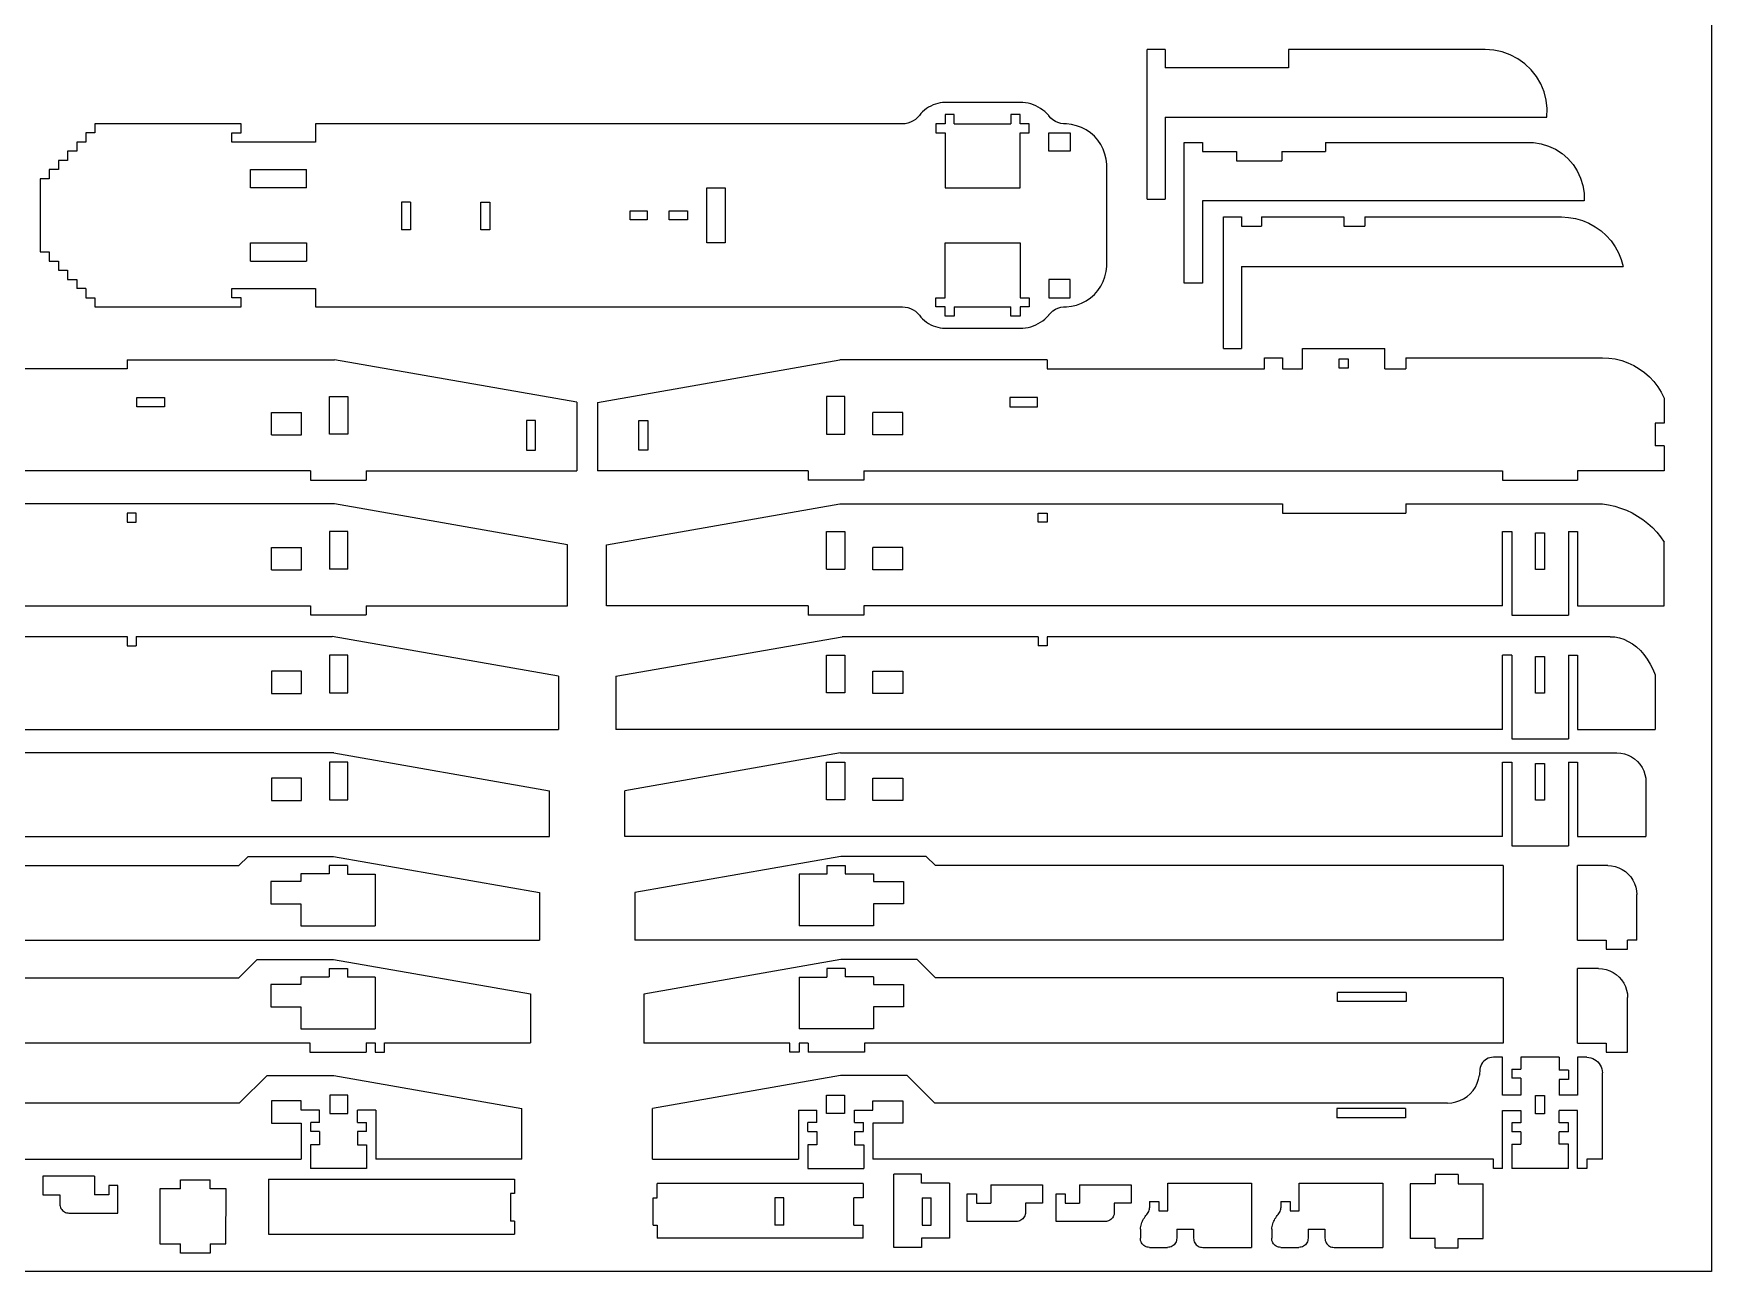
# Model space of a CAD drawing. Extents: x -2494 to 2494, y -1959 to 1959.
# Drawn here: x -438 to 2494, y -1959 to 206 of the extents above; entities that cross this region are included whole.
import ezdxf

# ---------------------------------------------------------------- set-up
doc = ezdxf.new("R2010")
doc.units = 0
doc.header["$MEASUREMENT"] = 0
doc.layers.get('0').update_dxf_attribs({"linetype": 'CONTINUOUS'})

msp = doc.modelspace()

# ---------------------------------------------------------------- linework, layer by layer
for p, q in [((2494.3, 1958.6), (2494.3, -1958.6)), ((1540, 177.7), (1508.2, 177.7)), ((1508.2, -84.2), (1508.2, 177.7)), ((1540, 177.7), (1540, 145.6)), ((2098.9, 177.7), (1755.1, 177.7)), ((1755.1, 177.7), (1755.1, 145.6)), ((2113.9, 176.6), (2098.9, 177.7)), ((2128.5, 173.5), (2113.9, 176.6)), ((2142.7, 168.4), (2128.5, 173.5)), ((2156, 161.4), (2142.7, 168.4)), ((2168.2, 152.7), (2156, 161.4)), ((2179, 142.3), (2168.2, 152.7)), ((1755.1, 145.6), (1540, 145.6)), ((2188.4, 130.5), (2179, 142.3)), ((2196, 117.6), (2188.4, 130.5)), ((2201.7, 103.7), (2196, 117.6)), ((2205.5, 89.2), (2201.7, 103.7)), ((2207.3, 74.3), (2205.5, 89.2)), ((1110.2, 62.3), (1106.9, 58.6)), ((1112.9, 65.7), (1110.2, 62.3)), ((1116, 68.8), (1112.9, 65.7)), ((1119.2, 71.7), (1116, 68.8)), ((1122.7, 74.3), (1119.2, 71.7)), ((1126.3, 76.7), (1122.7, 74.3)), ((1130.1, 78.8), (1126.3, 76.7)), ((1134.1, 80.7), (1130.1, 78.8)), ((1138.2, 82.2), (1134.1, 80.7)), ((1142.3, 83.4), (1138.2, 82.2)), ((1146.6, 84.3), (1142.3, 83.4)), ((1150.9, 84.8), (1146.6, 84.3)), ((1155.3, 85.1), (1150.9, 84.8)), ((1286.3, 85.1), (1155.3, 85.1)), ((1171.3, 63.9), (1155.3, 63.9)), ((1155.3, 63.9), (1155.3, 47.7)), ((1171.3, 47.7), (1171.3, 63.9)), ((1270.3, 63.9), (1270.3, 47.7)), ((1286.3, 63.9), (1270.3, 63.9)), ((1291, 84.9), (1286.3, 85.1)), ((1286.3, 47.7), (1286.3, 63.9)), ((1295.7, 84.4), (1291, 84.9)), ((1300.3, 83.6), (1295.7, 84.4)), ((1304.9, 82.4), (1300.3, 83.6)), ((1309.4, 80.9), (1304.9, 82.4)), ((1313.7, 79.1), (1309.4, 80.9)), ((1318, 77), (1313.7, 79.1)), ((1322, 74.6), (1318, 77)), ((1325.9, 71.9), (1322, 74.6)), ((1329.6, 69), (1325.9, 71.9)), ((1333, 65.8), (1329.6, 69)), ((1336.2, 62.3), (1333, 65.8)), ((1336.7, 61.6), (1336.2, 62.3)), ((1339.9, 57.9), (1336.7, 61.6)), ((1540, 59.3), (2206.9, 59.3)), ((1540, 59.3), (1540, -84.2)), ((2206.9, 59.3), (2207.3, 74.3)), ((-346.2, 31.7), (-346.2, 15.7)), ((-330.2, 31.7), (-346.2, 31.7)), ((-330.2, 47.7), (-330.2, 31.7)), ((-74.8, 47.7), (-330.2, 47.7)), ((-90.8, 15.7), (-90.8, 31.7)), ((-90.8, 31.7), (-74.8, 31.7)), ((-74.8, 31.7), (-74.8, 47.7)), ((1080.5, 47.7), (55.2, 47.7)), ((55.2, 47.7), (55.2, 15.7)), ((1085.4, 48), (1080.5, 47.7)), ((1090.2, 49), (1085.4, 48)), ((1094.8, 50.5), (1090.2, 49)), ((1099.2, 52.7), (1094.8, 50.5)), ((1103.3, 55.4), (1099.2, 52.7)), ((1106.9, 58.6), (1103.3, 55.4)), ((1155.3, 47.7), (1139.3, 47.7)), ((1139.3, 47.7), (1139.3, 31.7)), ((1139.3, 31.7), (1155.3, 31.7)), ((1155.3, 31.7), (1155.3, -64.3)), ((1171.3, 47.7), (1270.3, 47.7)), ((1302.3, 47.7), (1286.3, 47.7)), ((1286.3, 31.7), (1302.3, 31.7)), ((1286.3, -64.3), (1286.3, 31.7)), ((1302.3, 31.7), (1302.3, 47.7)), ((1336.2, -0.3), (1336.2, 31.7)), ((1336.2, 31.7), (1373.8, 31.7)), ((1343.7, 54.6), (1339.9, 57.9)), ((1347.9, 51.9), (1343.7, 54.6)), ((1352.4, 49.8), (1347.9, 51.9)), ((1357.2, 48.4), (1352.4, 49.8)), ((1362.1, 47.7), (1357.2, 48.4)), ((1367.1, 47.7), (1362.1, 47.7)), ((1376.2, 46.6), (1367.1, 47.7)), ((1373.8, 31.7), (1373.8, -0.3)), ((1385, 44.5), (1376.2, 46.6)), ((1393.6, 41.3), (1385, 44.5)), ((1401.6, 37.1), (1393.6, 41.3)), ((1409.1, 31.9), (1401.6, 37.1)), ((1416, 25.9), (1409.1, 31.9)), ((-346.2, 15.7), (-362.2, 15.7)), ((-362.2, 15.7), (-362.2, -0.3)), ((55.2, 15.7), (-90.8, 15.7)), ((1422, 19), (1416, 25.9)), ((1427.2, 11.5), (1422, 19)), ((1431.4, 3.4), (1427.2, 11.5)), ((1434.6, -5.1), (1431.4, 3.4)), ((1573.2, 15), (1605, 15)), ((1573.2, -230.6), (1573.2, 15)), ((1605, 15), (1605, -0.7)), ((1820.1, 15), (1820.1, -0.7)), ((1820.1, 15), (2169.5, 15)), ((2169.5, 15), (2183.1, 14.8)), ((2183.1, 14.8), (2196.5, 12.8)), ((2196.5, 12.8), (2209.6, 8.9)), ((2209.6, 8.9), (2221.9, 3.2)), ((2221.9, 3.2), (2233.3, -4.2)), ((-378.2, -16.3), (-394.2, -16.3)), ((-394.2, -16.3), (-394.2, -32.3)), ((-378.2, -0.3), (-378.2, -16.3)), ((-362.2, -0.3), (-378.2, -0.3)), ((1373.8, -0.3), (1336.2, -0.3)), ((1436.7, -14), (1434.6, -5.1)), ((1437.8, -23), (1436.7, -14)), ((1437.8, -201.6), (1437.8, -23)), ((1605, -0.7), (1664.2, -0.7)), ((1664.2, -0.7), (1664.2, -16.7)), ((1664.2, -16.7), (1743.7, -16.7)), ((1743.7, -0.7), (1743.7, -16.7)), ((1743.7, -0.7), (1820.1, -0.7)), ((2233.3, -4.2), (2243.6, -13.1)), ((2243.6, -13.1), (2252.5, -23.3)), ((2252.5, -23.3), (2259.9, -34.7)), ((-410.2, -48.3), (-426.2, -48.3)), ((-426.2, -48.3), (-426.2, -176.3)), ((-394.2, -32.3), (-410.2, -32.3)), ((-410.2, -32.3), (-410.2, -48.3)), ((-58.3, -32.3), (39.2, -32.3)), ((-58.3, -64.3), (-58.3, -32.3)), ((39.2, -64.3), (39.2, -32.3)), ((2259.9, -34.7), (2265.7, -47)), ((2265.7, -47), (2269.6, -60)), ((39.2, -64.3), (-58.3, -64.3)), ((739.1, -64.3), (770.9, -64.3)), ((739.1, -160.3), (739.1, -64.3)), ((770.9, -64.3), (770.9, -160.3)), ((1155.3, -64.3), (1286.3, -64.3)), ((1508.2, -84.2), (1540, -84.2)), ((1605, -87.1), (1605, -230.6)), ((2271.9, -87.1), (1605, -87.1)), ((2269.6, -60), (2271.7, -73.5)), ((2271.7, -73.5), (2271.9, -87.1)), ((205.4, -89.5), (205.4, -137.5)), ((221.4, -89.5), (205.4, -89.5)), ((221.4, -89.5), (221.4, -137.5)), ((343.8, -89.5), (359.8, -89.5)), ((343.8, -137.5), (343.8, -89.5)), ((359.8, -89.5), (359.8, -137.5)), ((604.7, -120.3), (604.7, -104.3)), ((604.7, -104.3), (634.4, -104.3)), ((634.4, -104.3), (634.4, -120.3)), ((673.1, -120.3), (673.1, -104.3)), ((673.1, -104.3), (705.3, -104.3)), ((705.3, -104.3), (705.3, -120.3)), ((1641.5, -345), (1641.5, -115.1)), ((1641.5, -115.1), (1673.3, -115.1)), ((1673.3, -115.1), (1673.3, -131.1)), ((1708, -115.1), (1708, -131.1)), ((1708, -115.1), (1852.1, -115.1)), ((1852.1, -115.1), (1852.1, -131.1)), ((1888.4, -115.1), (1888.4, -131.1)), ((1888.4, -115.1), (2232.1, -115.1)), ((2232.1, -115.1), (2244.5, -115.8)), ((2244.5, -115.8), (2256.8, -117.9)), ((221.4, -137.5), (205.4, -137.5)), ((359.8, -137.5), (343.8, -137.5)), ((634.4, -120.3), (604.7, -120.3)), ((705.3, -120.3), (673.1, -120.3)), ((1673.3, -131.1), (1708, -131.1)), ((1852.1, -131.1), (1888.4, -131.1)), ((2256.8, -117.9), (2268.8, -121.4)), ((2268.8, -121.4), (2280.3, -126.1)), ((2280.3, -126.1), (2291.1, -132.2)), ((2291.1, -132.2), (2301.3, -139.4)), ((2301.3, -139.4), (2310.6, -147.7)), ((-58.3, -160.3), (39.2, -160.3)), ((-58.3, -192.3), (-58.3, -160.3)), ((39.2, -160.3), (39.2, -192.3)), ((770.9, -160.3), (739.1, -160.3)), ((1155.3, -256.3), (1155.3, -160.3)), ((1155.3, -160.3), (1286.3, -160.3)), ((1286.3, -160.3), (1286.3, -256.3)), ((2310.6, -147.7), (2318.8, -157)), ((2318.8, -157), (2326, -167.1)), ((2326, -167.1), (2332, -178)), ((-426.2, -176.3), (-410.2, -176.3)), ((-410.2, -176.3), (-410.2, -192.3)), ((-410.2, -192.3), (-394.2, -192.3)), ((-394.2, -192.3), (-394.2, -208.3)), ((-58.3, -192.3), (39.2, -192.3)), ((1436.7, -210.7), (1437.8, -201.6)), ((1673.3, -201.5), (1673.3, -345)), ((1673.3, -201.5), (2340.2, -201.5)), ((2332, -178), (2336.8, -189.5)), ((2336.8, -189.5), (2340.2, -201.5)), ((-394.2, -208.3), (-378.2, -208.3)), ((-378.2, -208.3), (-378.2, -224.3)), ((-378.2, -224.3), (-362.2, -224.3)), ((-362.2, -224.3), (-362.2, -240.3)), ((1336.2, -224.3), (1336.2, -256.3)), ((1373.8, -224.3), (1336.2, -224.3)), ((1373.8, -256.3), (1373.8, -224.3)), ((1427.2, -236.2), (1431.4, -228.1)), ((1431.4, -228.1), (1434.6, -219.5)), ((1434.6, -219.5), (1436.7, -210.7)), ((1605, -230.6), (1573.2, -230.6)), ((-346.2, -240.3), (-362.2, -240.3)), ((-346.2, -240.3), (-346.2, -256.3)), ((-346.2, -256.3), (-330.2, -256.3)), ((-330.2, -256.3), (-330.2, -272.3)), ((-90.8, -240.3), (55.2, -240.3)), ((-90.8, -256.3), (-90.8, -240.3)), ((-74.8, -256.3), (-90.8, -256.3)), ((-74.8, -272.3), (-74.8, -256.3)), ((55.2, -240.3), (55.2, -272.3)), ((1139.3, -272.3), (1139.3, -256.3)), ((1139.3, -256.3), (1155.3, -256.3)), ((1286.3, -256.3), (1302.3, -256.3)), ((1302.3, -256.3), (1302.3, -272.3)), ((1336.2, -256.3), (1373.8, -256.3)), ((1393.6, -265.9), (1401.6, -261.7)), ((1401.6, -261.7), (1409.1, -256.5)), ((1409.1, -256.5), (1416, -250.5)), ((1416, -250.5), (1422, -243.7)), ((1422, -243.7), (1427.2, -236.2)), ((-330.2, -272.3), (-74.8, -272.3)), ((55.2, -272.3), (1080.5, -272.3)), ((1080.5, -272.3), (1085.4, -272.6)), ((1085.4, -272.6), (1090.2, -273.6)), ((1090.2, -273.6), (1094.8, -275.2)), ((1094.8, -275.2), (1099.2, -277.3)), ((1099.2, -277.3), (1103.3, -280)), ((1103.3, -280), (1106.9, -283.3)), ((1106.9, -283.3), (1110.2, -286.9)), ((1110.2, -286.9), (1112.9, -290.3)), ((1112.9, -290.3), (1116, -293.4)), ((1155.3, -272.3), (1139.3, -272.3)), ((1155.3, -288.5), (1155.3, -272.3)), ((1171.3, -288.5), (1155.3, -288.5)), ((1171.3, -272.3), (1270.3, -272.3)), ((1171.3, -272.3), (1171.3, -288.5)), ((1270.3, -288.5), (1270.3, -272.3)), ((1286.3, -288.5), (1270.3, -288.5)), ((1302.3, -272.3), (1286.3, -272.3)), ((1286.3, -272.3), (1286.3, -288.5)), ((1329.6, -293.6), (1333, -290.4)), ((1333, -290.4), (1336.2, -286.9)), ((1336.2, -286.9), (1336.7, -286.3)), ((1336.7, -286.3), (1339.9, -282.5)), ((1339.9, -282.5), (1343.7, -279.2)), ((1343.7, -279.2), (1347.9, -276.5)), ((1347.9, -276.5), (1352.4, -274.5)), ((1352.4, -274.5), (1357.2, -273)), ((1357.2, -273), (1362.1, -272.3)), ((1362.1, -272.3), (1367.1, -272.3)), ((1367.1, -272.3), (1376.2, -271.3)), ((1376.2, -271.3), (1385, -269.1)), ((1385, -269.1), (1393.6, -265.9)), ((1116, -293.4), (1119.2, -296.3)), ((1119.2, -296.3), (1122.7, -299)), ((1122.7, -299), (1126.3, -301.4)), ((1126.3, -301.4), (1130.1, -303.5)), ((1130.1, -303.5), (1134.1, -305.3)), ((1134.1, -305.3), (1138.2, -306.8)), ((1138.2, -306.8), (1142.3, -308)), ((1142.3, -308), (1146.6, -308.9)), ((1146.6, -308.9), (1150.9, -309.5)), ((1150.9, -309.5), (1155.3, -309.7)), ((1155.3, -309.7), (1286.3, -309.7)), ((1286.3, -309.7), (1291, -309.5)), ((1291, -309.5), (1295.7, -309)), ((1295.7, -309), (1300.3, -308.2)), ((1300.3, -308.2), (1304.9, -307)), ((1304.9, -307), (1309.4, -305.5)), ((1309.4, -305.5), (1313.7, -303.7)), ((1313.7, -303.7), (1318, -301.6)), ((1318, -301.6), (1322, -299.2)), ((1322, -299.2), (1325.9, -296.5)), ((1325.9, -296.5), (1329.6, -293.6)), ((1641.5, -345), (1673.3, -345)), ((1779.6, -345.2), (1923.7, -345.2)), ((1779.6, -380.8), (1779.6, -345.2)), ((1923.7, -380.8), (1923.7, -345.2)), ((-274.2, -380.8), (-653.5, -380.8)), ((-274.2, -364.8), (88.5, -364.8)), ((-274.2, -364.8), (-274.2, -380.8)), ((511.7, -439.1), (88.5, -364.8)), ((547.8, -439.2), (971.1, -364.8)), ((1333.8, -364.8), (971.1, -364.8)), ((1333.8, -364.8), (1333.8, -380.8)), ((1333.8, -380.8), (1713.1, -380.8)), ((1713.1, -361.2), (1744.9, -361.2)), ((1713.1, -380.8), (1713.1, -361.2)), ((1744.9, -361.2), (1744.9, -380.8)), ((1744.9, -380.8), (1779.6, -380.8)), ((1843.7, -379.3), (1843.7, -363.3)), ((1843.7, -363.3), (1859.7, -363.3)), ((1859.7, -379.3), (1843.7, -379.3)), ((1859.7, -363.3), (1859.7, -379.3)), ((1923.7, -380.8), (1960, -380.8)), ((1960, -361.2), (2303.7, -361.2)), ((1960, -361.2), (1960, -380.8)), ((2303.7, -361.2), (2315.1, -361.8)), ((2315.1, -361.8), (2326.3, -363.4)), ((2326.3, -363.4), (2337.4, -366.1)), ((2337.4, -366.1), (2348.1, -369.9)), ((2348.1, -369.9), (2358.4, -374.6)), ((2358.4, -374.6), (2368.2, -380.4)), ((2368.2, -380.4), (2377.4, -387)), ((2377.4, -387), (2385.9, -394.5)), ((2385.9, -394.5), (2393.7, -402.8)), ((2393.7, -402.8), (2400.7, -411.8)), ((-257.1, -447), (-257.1, -431)), ((-257.1, -431), (-208.6, -431)), ((-208.6, -431), (-208.6, -447)), ((79.6, -494.8), (79.6, -428.8)), ((79.6, -428.8), (111.5, -428.8)), ((111.5, -428.8), (111.5, -494.8)), ((511.7, -439.1), (511.7, -559)), ((547.8, -439.2), (547.8, -559.1)), ((948, -428.9), (948, -494.9)), ((979.9, -428.9), (948, -428.9)), ((979.9, -494.9), (979.9, -428.9)), ((1268.2, -431), (1268.2, -447)), ((1316.7, -431), (1268.2, -431)), ((1316.7, -447), (1316.7, -431)), ((2400.7, -411.8), (2406.7, -421.4)), ((2406.7, -421.4), (2411.8, -431.6)), ((2411.8, -431.6), (2411.8, -475.5)), ((-208.6, -447), (-257.1, -447)), ((-21.8, -496), (-21.8, -456.8)), ((-21.8, -456.8), (30.7, -456.8)), ((30.7, -496), (30.7, -456.8)), ((1028.8, -496), (1028.8, -456.9)), ((1081.4, -456.9), (1028.8, -456.9)), ((1081.4, -496), (1081.4, -456.9)), ((1268.2, -447), (1316.7, -447)), ((-21.8, -496), (30.7, -496)), ((111.5, -494.8), (79.6, -494.8)), ((439.7, -470.9), (423.7, -470.9)), ((423.7, -470.9), (423.7, -522.8)), ((439.7, -522.8), (439.7, -470.9)), ((619.8, -522.8), (619.8, -471)), ((619.8, -471), (635.8, -471)), ((635.8, -471), (635.8, -522.8)), ((948, -494.9), (979.9, -494.9)), ((1081.4, -496), (1028.8, -496)), ((2395.8, -475.5), (2395.8, -515.3)), ((2411.8, -475.5), (2395.8, -475.5)), ((423.7, -522.8), (439.7, -522.8)), ((635.8, -522.8), (619.8, -522.8)), ((2411.8, -515.3), (2395.8, -515.3)), ((2411.8, -515.3), (2411.8, -559.1)), ((46.3, -559), (-1069.7, -559)), ((46.3, -559), (46.3, -575)), ((46.3, -575), (143.9, -575)), ((143.9, -559), (143.9, -575)), ((143.9, -559), (511.7, -559)), ((915.7, -559.1), (547.8, -559.1)), ((915.7, -559.1), (915.7, -575.1)), ((1013.2, -575.1), (915.7, -575.1)), ((1013.2, -559.1), (1013.2, -575.1)), ((1013.2, -559.1), (2129.3, -559.1)), ((2129.3, -559.1), (2129.3, -575.1)), ((2129.3, -575.1), (2260.3, -575.1)), ((2260.3, -559.1), (2260.3, -575.1)), ((2411.8, -559.1), (2260.3, -559.1)), ((88.5, -616.6), (-685.3, -616.6)), ((-274.2, -632.7), (-274.2, -648.7)), ((-258.2, -632.7), (-274.2, -632.7)), ((-258.2, -648.7), (-258.2, -632.7)), ((495.7, -688.2), (88.5, -616.6)), ((563.8, -688.3), (971.1, -616.7)), ((971.1, -616.7), (1744.9, -616.7)), ((1317.8, -648.7), (1317.8, -632.7)), ((1317.8, -632.7), (1333.8, -632.7)), ((1333.8, -632.7), (1333.8, -648.7)), ((1744.9, -616.7), (1744.9, -632.7)), ((1744.9, -632.7), (1960, -632.7)), ((1960, -616.7), (2303.7, -616.7)), ((1960, -616.7), (1960, -632.7)), ((2303.7, -616.7), (2314.5, -618.3)), ((2314.5, -618.3), (2325.2, -620.8)), ((2325.2, -620.8), (2335.6, -623.9)), ((2335.6, -623.9), (2345.8, -627.9)), ((2345.8, -627.9), (2355.7, -632.6)), ((2355.7, -632.6), (2365.2, -638)), ((2365.2, -638), (2374.3, -644.1)), ((2374.3, -644.1), (2382.9, -650.8)), ((-274.2, -648.7), (-258.2, -648.7)), ((111.5, -664.7), (79.6, -664.7)), ((79.6, -664.7), (79.6, -730.7)), ((111.5, -730.7), (111.5, -664.7)), ((948, -730.7), (948, -664.7)), ((948, -664.7), (979.9, -664.7)), ((979.9, -664.7), (979.9, -730.7)), ((1333.8, -648.7), (1317.8, -648.7)), ((2129.3, -795), (2129.3, -664.7)), ((2129.3, -664.7), (2145.3, -664.7)), ((2145.3, -664.7), (2145.3, -811)), ((2186.8, -667.4), (2202.8, -667.4)), ((2186.8, -731.3), (2186.8, -667.4)), ((2202.8, -667.4), (2202.8, -731.3)), ((2244.3, -664.7), (2244.3, -811)), ((2244.3, -664.7), (2260.3, -664.7)), ((2260.3, -664.7), (2260.3, -795)), ((2382.9, -650.8), (2391, -658.2)), ((2391, -658.2), (2398.6, -666.1)), ((2398.6, -666.1), (2405.5, -674.5)), ((-21.8, -731.9), (-21.8, -692.7)), ((-21.8, -692.7), (30.7, -692.7)), ((30.7, -731.9), (30.7, -692.7)), ((495.7, -794.9), (495.7, -688.2)), ((563.8, -795), (563.8, -688.3)), ((1028.8, -731.9), (1028.8, -692.7)), ((1081.4, -692.7), (1028.8, -692.7)), ((1081.4, -731.9), (1081.4, -692.7)), ((2405.5, -674.5), (2411.8, -683.4)), ((2411.8, -795), (2411.8, -683.4)), ((-21.8, -731.9), (30.7, -731.9)), ((111.5, -730.7), (79.6, -730.7)), ((948, -730.7), (979.9, -730.7)), ((1081.4, -731.9), (1028.8, -731.9)), ((2202.8, -731.3), (2186.8, -731.3)), ((-1069.7, -794.9), (46.3, -794.9)), ((46.3, -794.9), (46.3, -810.9)), ((46.3, -810.9), (143.9, -810.9)), ((143.9, -794.9), (143.9, -810.9)), ((143.9, -794.9), (495.7, -794.9)), ((915.7, -795), (563.8, -795)), ((915.7, -795), (915.7, -811)), ((1013.2, -811), (915.7, -811)), ((1013.2, -795), (1013.2, -811)), ((2129.3, -795), (1013.2, -795)), ((2145.3, -811), (2244.3, -811)), ((2260.3, -795), (2411.8, -795)), ((-1257.8, -848.8), (-274.2, -848.8)), ((-274.2, -848.8), (-274.2, -864.8)), ((-258.2, -848.8), (-258.2, -864.8)), ((-258.2, -848.8), (84, -848.8)), ((479.7, -917.8), (84, -848.8)), ((579.8, -917.9), (975.5, -848.9)), ((1317.8, -848.9), (975.5, -848.9)), ((1317.8, -848.9), (1317.8, -864.9)), ((1333.8, -848.9), (1333.8, -864.9)), ((2317.4, -848.9), (1333.8, -848.9)), ((2317.4, -848.9), (2325.4, -849.4)), ((2325.4, -849.4), (2333.5, -850.9)), ((-274.2, -864.8), (-258.2, -864.8)), ((1333.8, -864.9), (1317.8, -864.9)), ((2333.5, -850.9), (2341.3, -853.5)), ((2341.3, -853.5), (2349, -857)), ((2349, -857), (2356.4, -861.5)), ((2356.4, -861.5), (2363.5, -866.9)), ((2363.5, -866.9), (2370.1, -873.2)), ((2370.1, -873.2), (2376.4, -880.3)), ((79.6, -880.9), (79.6, -946.9)), ((111.5, -880.9), (79.6, -880.9)), ((111.5, -946.9), (111.5, -880.9)), ((948, -946.9), (948, -880.9)), ((948, -880.9), (979.9, -880.9)), ((979.9, -880.9), (979.9, -946.9)), ((2129.3, -1011.2), (2129.3, -880.9)), ((2145.3, -880.9), (2129.3, -880.9)), ((2145.3, -880.9), (2145.3, -1027.2)), ((2186.8, -883.6), (2202.8, -883.6)), ((2186.8, -947.4), (2186.8, -883.6)), ((2202.8, -883.6), (2202.8, -947.4)), ((2244.3, -880.9), (2244.3, -1027.2)), ((2244.3, -880.9), (2260.3, -880.9)), ((2260.3, -880.9), (2260.3, -1011.2)), ((2376.4, -880.3), (2382.1, -888.2)), ((2382.1, -888.2), (2387.3, -896.7)), ((2387.3, -896.7), (2391.8, -905.9)), ((2391.8, -905.9), (2395.8, -915.6)), ((-21.8, -908.9), (-21.8, -948.1)), ((30.7, -908.9), (-21.8, -908.9)), ((30.7, -948.1), (30.7, -908.9)), ((479.7, -917.8), (479.7, -1011.1)), ((579.8, -917.9), (579.8, -1011.2)), ((1028.8, -948.1), (1028.8, -908.9)), ((1028.8, -908.9), (1081.4, -908.9)), ((1081.4, -908.9), (1081.4, -948.1)), ((2395.8, -915.6), (2395.8, -1011.2)), ((-21.8, -948.1), (30.7, -948.1)), ((79.6, -946.9), (111.5, -946.9)), ((979.9, -946.9), (948, -946.9)), ((1081.4, -948.1), (1028.8, -948.1)), ((2202.8, -947.4), (2186.8, -947.4)), ((-1069.7, -1011.1), (479.7, -1011.1)), ((2129.3, -1011.2), (579.8, -1011.2)), ((2260.3, -1011.2), (2395.8, -1011.2)), ((87.2, -1052), (-1269.5, -1052)), ((87.2, -1052), (463.7, -1118.2)), ((972.4, -1052.1), (595.8, -1118.3)), ((972.4, -1052.1), (2329.1, -1052.1)), ((2145.3, -1027.2), (2244.3, -1027.2)), ((2329.1, -1052.1), (2335.7, -1052.5)), ((2335.7, -1052.5), (2342.2, -1053.8)), ((2342.2, -1053.8), (2348.5, -1055.9)), ((111.5, -1068), (79.6, -1068)), ((79.6, -1068), (79.6, -1134.1)), ((111.5, -1134.1), (111.5, -1068)), ((948, -1068.1), (979.9, -1068.1)), ((948, -1134.1), (948, -1068.1)), ((979.9, -1068.1), (979.9, -1134.1)), ((2129.3, -1198.3), (2129.3, -1068.1)), ((2129.3, -1068.1), (2145.3, -1068.1)), ((2145.3, -1068.1), (2145.3, -1214.4)), ((2186.8, -1070.8), (2202.8, -1070.8)), ((2186.8, -1134.6), (2186.8, -1070.8)), ((2202.8, -1070.8), (2202.8, -1134.6)), ((2244.3, -1068.1), (2244.3, -1214.4)), ((2244.3, -1068.1), (2260.3, -1068.1)), ((2260.3, -1068.1), (2260.3, -1198.3)), ((2348.5, -1055.9), (2354.4, -1058.9)), ((2354.4, -1058.9), (2360, -1062.6)), ((2360, -1062.6), (2364.9, -1066.9)), ((2364.9, -1066.9), (2369.3, -1071.9)), ((2369.3, -1071.9), (2373, -1077.4)), ((2373, -1077.4), (2375.9, -1083.4)), ((2375.9, -1083.4), (2378.1, -1089.7)), ((30.7, -1096.1), (-21.8, -1096.1)), ((-21.8, -1096.1), (-21.8, -1135.2)), ((30.7, -1135.2), (30.7, -1096.1)), ((1028.8, -1096.1), (1081.4, -1096.1)), ((1028.8, -1135.3), (1028.8, -1096.1)), ((1081.4, -1096.1), (1081.4, -1135.3)), ((2378.1, -1089.7), (2379.4, -1096.2)), ((2379.4, -1096.2), (2379.8, -1102.8)), ((2379.8, -1102.8), (2379.8, -1198.3)), ((-21.8, -1135.2), (30.7, -1135.2)), ((79.6, -1134.1), (111.5, -1134.1)), ((463.7, -1198.3), (463.7, -1118.2)), ((595.8, -1198.3), (595.8, -1118.3)), ((979.9, -1134.1), (948, -1134.1)), ((1081.4, -1135.3), (1028.8, -1135.3)), ((2202.8, -1134.6), (2186.8, -1134.6)), ((-1069.7, -1198.3), (463.7, -1198.3)), ((2129.3, -1198.3), (595.8, -1198.3)), ((2260.3, -1198.3), (2379.8, -1198.3)), ((2145.3, -1214.4), (2244.3, -1214.4)), ((-1070.7, -1248.9), (-78.6, -1248.9)), ((-62.6, -1232.9), (-78.6, -1248.9)), ((-62.6, -1232.9), (86.3, -1232.9)), ((110.8, -1248.9), (78.9, -1248.9)), ((78.9, -1248.9), (78.9, -1263.3)), ((86.3, -1232.9), (446.8, -1296.3)), ((110.8, -1248.9), (110.8, -1263.8)), ((973.3, -1233), (612.8, -1296.3)), ((948.8, -1249), (980.7, -1249)), ((948.8, -1249), (948.8, -1263.9)), ((1122.2, -1233), (973.3, -1233)), ((980.7, -1249), (980.7, -1263.3)), ((1122.2, -1233), (1138.2, -1249)), ((2130.2, -1249), (1138.2, -1249)), ((2130.2, -1249), (2130.2, -1379.2)), ((2313.1, -1249), (2260.3, -1249)), ((2260.3, -1379.2), (2260.3, -1249)), ((2313.1, -1249), (2319.7, -1249.4)), ((2319.7, -1249.4), (2326.2, -1250.7)), ((2326.2, -1250.7), (2332.5, -1252.8)), ((2332.5, -1252.8), (2338.4, -1255.8)), ((2338.4, -1255.8), (2344, -1259.4)), ((2344, -1259.4), (2348.9, -1263.8)), ((-22.8, -1276.9), (-22.8, -1316.1)), ((29.4, -1276.9), (-22.8, -1276.9)), ((29.4, -1263.3), (29.4, -1276.9)), ((78.9, -1263.3), (29.4, -1263.3)), ((110.8, -1263.8), (159.5, -1263.8)), ((159.5, -1263.8), (159.5, -1354.1)), ((900.1, -1263.9), (900.1, -1354.2)), ((948.8, -1263.9), (900.1, -1263.9)), ((980.7, -1263.3), (1030.2, -1263.3)), ((1030.2, -1263.3), (1030.2, -1277)), ((1030.2, -1277), (1082.4, -1277)), ((1082.4, -1277), (1082.4, -1316.2)), ((2348.9, -1263.8), (2353.3, -1268.8)), ((2353.3, -1268.8), (2357, -1274.3)), ((2357, -1274.3), (2359.9, -1280.3)), ((2359.9, -1280.3), (2362.1, -1286.6)), ((2362.1, -1286.6), (2363.4, -1293.1)), ((-22.8, -1316.1), (29.4, -1316.1)), ((29.4, -1316.1), (29.4, -1354.1)), ((446.8, -1296.3), (446.8, -1379.2)), ((612.8, -1296.3), (612.8, -1379.2)), ((1082.4, -1316.2), (1030.2, -1316.2)), ((1030.2, -1316.2), (1030.2, -1354.2)), ((2363.4, -1293.1), (2363.8, -1299.7)), ((2363.8, -1379.2), (2363.8, -1299.7)), ((29.4, -1354.1), (159.5, -1354.1)), ((1030.2, -1354.2), (900.1, -1354.2)), ((-1070.7, -1379.2), (446.8, -1379.2)), ((2130.2, -1379.2), (612.8, -1379.2)), ((2260.3, -1379.2), (2310.2, -1379.2)), ((2310.2, -1379.2), (2310.2, -1395.2)), ((2310.2, -1395.2), (2347.8, -1395.2)), ((2347.8, -1395.2), (2347.8, -1379.2)), ((2363.8, -1379.2), (2347.8, -1379.2)), ((-78.6, -1445), (-46.6, -1413)), ((-46.6, -1413), (86.3, -1413)), ((78.9, -1429), (110.8, -1429)), ((78.9, -1429), (78.9, -1443.4)), ((86.3, -1413), (430.8, -1473.5)), ((110.8, -1429), (110.8, -1443.9)), ((973.3, -1413), (628.8, -1473.6)), ((980.7, -1429), (948.8, -1429)), ((948.8, -1429), (948.8, -1444)), ((1106.2, -1413), (973.3, -1413)), ((980.7, -1429), (980.7, -1443.4)), ((1138.2, -1445), (1106.2, -1413)), ((2260.3, -1559.3), (2260.3, -1429)), ((2297.1, -1429), (2260.3, -1429)), ((2297.1, -1429), (2303.7, -1429.5)), ((2303.7, -1429.5), (2310.2, -1430.8)), ((2310.2, -1430.8), (2316.5, -1432.9)), ((2316.5, -1432.9), (2322.4, -1435.8)), ((2322.4, -1435.8), (2328, -1439.5)), ((-1070.7, -1445), (-78.6, -1445)), ((-22.8, -1457), (-22.8, -1496.2)), ((29.4, -1457), (-22.8, -1457)), ((29.4, -1443.4), (29.4, -1457)), ((29.4, -1443.4), (78.9, -1443.4)), ((159.5, -1443.9), (110.8, -1443.9)), ((159.5, -1443.9), (159.5, -1534.2)), ((900.1, -1444), (900.1, -1534.2)), ((900.1, -1444), (948.8, -1444)), ((1030.2, -1443.4), (980.7, -1443.4)), ((1030.2, -1443.4), (1030.2, -1457.1)), ((1030.2, -1457.1), (1082.4, -1457.1)), ((1082.4, -1457.1), (1082.4, -1496.2)), ((2130.2, -1445), (1138.2, -1445)), ((2130.2, -1445), (2130.2, -1559.3)), ((2328, -1439.5), (2332.9, -1443.9)), ((2332.9, -1443.9), (2337.3, -1448.9)), ((2337.3, -1448.9), (2341, -1454.4)), ((2341, -1454.4), (2343.9, -1460.3)), ((2343.9, -1460.3), (2346.1, -1466.6)), ((430.8, -1473.5), (430.8, -1559.2)), ((628.8, -1473.6), (628.8, -1559.3)), ((1960.6, -1470.9), (1840.7, -1470.9)), ((1840.7, -1486.9), (1840.7, -1470.9)), ((1960.6, -1486.9), (1840.7, -1486.9)), ((1960.6, -1470.9), (1960.6, -1486.9)), ((2346.1, -1466.6), (2347.4, -1473.1)), ((2347.4, -1473.1), (2347.8, -1479.7)), ((2347.8, -1575.3), (2347.8, -1479.7)), ((-22.8, -1496.2), (29.4, -1496.2)), ((29.4, -1496.2), (29.4, -1534.2)), ((1082.4, -1496.2), (1030.2, -1496.2)), ((1030.2, -1496.2), (1030.2, -1534.2)), ((29.4, -1534.2), (159.5, -1534.2)), ((1030.2, -1534.2), (900.1, -1534.2)), ((-1070.7, -1559.2), (45.4, -1559.2)), ((45.4, -1559.2), (45.4, -1575.2)), ((45.4, -1575.2), (143.5, -1575.2)), ((143.5, -1559.2), (143.5, -1575.2)), ((143.5, -1559.2), (159.5, -1559.2)), ((159.5, -1559.2), (159.5, -1575.2)), ((159.5, -1575.2), (175.5, -1575.2)), ((175.5, -1575.2), (175.5, -1559.2)), ((175.5, -1559.2), (430.8, -1559.2)), ((884.1, -1559.3), (628.8, -1559.3)), ((884.1, -1575.3), (884.1, -1559.3)), ((900.1, -1575.3), (884.1, -1575.3)), ((900.1, -1559.3), (900.1, -1575.3)), ((916.1, -1559.3), (900.1, -1559.3)), ((916.1, -1559.3), (916.1, -1575.3)), ((1014.2, -1575.3), (916.1, -1575.3)), ((1014.2, -1559.3), (1014.2, -1575.3)), ((2130.2, -1559.3), (1014.2, -1559.3)), ((2260.3, -1559.3), (2310.2, -1559.3)), ((2310.2, -1559.3), (2310.2, -1575.3)), ((2310.2, -1575.3), (2347.8, -1575.3)), ((2089.5, -1605), (2088.8, -1615.4)), ((2090.1, -1601.9), (2089.5, -1605)), ((2091.1, -1598.9), (2090.1, -1601.9)), ((2092.5, -1596.1), (2091.1, -1598.9)), ((2094.2, -1593.5), (2092.5, -1596.1)), ((2096.3, -1591.2), (2094.2, -1593.5)), ((2098.7, -1589.1), (2096.3, -1591.2)), ((2101.3, -1587.3), (2098.7, -1589.1)), ((2104.1, -1586), (2101.3, -1587.3)), ((2107.1, -1584.9), (2104.1, -1586)), ((2110.1, -1584.3), (2107.1, -1584.9)), ((2113.3, -1584.1), (2110.1, -1584.3)), ((2129.3, -1584.1), (2113.3, -1584.1)), ((2129.3, -1650.3), (2129.3, -1584.1)), ((2145.3, -1604.7), (2161.3, -1604.7)), ((2145.3, -1604.7), (2145.3, -1620.7)), ((2161.3, -1584.1), (2161.3, -1604.7)), ((2228.3, -1584.1), (2161.3, -1584.1)), ((2228.3, -1584.1), (2228.3, -1606.8)), ((2244.3, -1606.8), (2228.3, -1606.8)), ((2244.3, -1606.8), (2244.3, -1622.8)), ((2276.3, -1584.1), (2260.3, -1584.1)), ((2260.3, -1584.1), (2260.3, -1650.3)), ((2276.3, -1584.1), (2279.9, -1584.4)), ((2279.9, -1584.4), (2283.4, -1585.1)), ((2283.4, -1585.1), (2286.8, -1586.2)), ((2286.8, -1586.2), (2290, -1587.8)), ((2290, -1587.8), (2293, -1589.8)), ((2293, -1589.8), (2295.7, -1592.2)), ((2295.7, -1592.2), (2298.1, -1594.9)), ((2298.1, -1594.9), (2300.1, -1597.8)), ((2300.1, -1597.8), (2301.6, -1601.1)), ((2301.6, -1601.1), (2302.8, -1604.5)), ((2302.8, -1604.5), (2303.5, -1608)), ((2303.5, -1608), (2303.7, -1611.6)), ((2303.7, -1762.4), (2303.7, -1611.6)), ((-77.7, -1664.1), (-29.6, -1616.1)), ((-29.6, -1616.1), (87.2, -1616.1)), ((87.2, -1616.1), (415.7, -1673.8)), ((972.4, -1616.2), (643.8, -1673.9)), ((1089.2, -1616.2), (972.4, -1616.2)), ((1137.2, -1664.2), (1089.2, -1616.2)), ((2077.7, -1642.3), (2081.8, -1636.2)), ((2081.8, -1636.2), (2085, -1629.6)), ((2085, -1629.6), (2087.4, -1622.6)), ((2087.4, -1622.6), (2088.8, -1615.4)), ((2161.3, -1620.7), (2145.3, -1620.7)), ((2161.3, -1620.7), (2161.3, -1650.3)), ((2228.3, -1622.8), (2228.3, -1650.3)), ((2244.3, -1622.8), (2228.3, -1622.8)), ((-973.6, -1664.1), (-77.7, -1664.1)), ((-21.8, -1660.1), (-21.8, -1699.3)), ((30.3, -1660.1), (-21.8, -1660.1)), ((30.3, -1676.7), (30.3, -1660.1)), ((111.8, -1650.3), (79.9, -1650.3)), ((79.9, -1650.3), (79.9, -1682.2)), ((111.8, -1682.2), (111.8, -1650.3)), ((947.8, -1650.3), (979.7, -1650.3)), ((947.8, -1682.2), (947.8, -1650.3)), ((979.7, -1650.3), (979.7, -1682.2)), ((1029.2, -1676.7), (1029.2, -1660.2)), ((1029.2, -1660.2), (1081.4, -1660.2)), ((1081.4, -1660.2), (1081.4, -1699.4)), ((2033.2, -1664.2), (1137.2, -1664.2)), ((2033.2, -1664.2), (2040.5, -1663.7)), ((2040.5, -1663.7), (2047.7, -1662.3)), ((2047.7, -1662.3), (2054.7, -1659.9)), ((2054.7, -1659.9), (2061.2, -1656.7)), ((2061.2, -1656.7), (2067.3, -1652.6)), ((2067.3, -1652.6), (2072.8, -1647.8)), ((2072.8, -1647.8), (2077.7, -1642.3)), ((2161.3, -1650.3), (2129.3, -1650.3)), ((2186.8, -1650.9), (2202.8, -1650.9)), ((2186.8, -1682.8), (2186.8, -1650.9)), ((2202.8, -1650.9), (2202.8, -1682.8)), ((2260.3, -1650.3), (2228.3, -1650.3)), ((-21.8, -1699.3), (30.3, -1699.3)), ((62.3, -1676.7), (30.3, -1676.7)), ((30.3, -1699.3), (30.3, -1762.4)), ((46.9, -1714.1), (46.9, -1698.1)), ((62.3, -1698.1), (46.9, -1698.1)), ((62.3, -1698.1), (62.3, -1676.7)), ((79.9, -1682.2), (111.8, -1682.2)), ((128.4, -1698.1), (128.4, -1676.7)), ((160.4, -1676.7), (128.4, -1676.7)), ((128.4, -1698.1), (144.2, -1698.1)), ((144.2, -1714.1), (144.2, -1698.1)), ((160.4, -1676.7), (160.4, -1762.4)), ((415.7, -1762.4), (415.7, -1673.8)), ((643.8, -1762.4), (643.8, -1673.9)), ((899.2, -1676.7), (899.2, -1762.4)), ((899.2, -1676.7), (931.2, -1676.7)), ((931.2, -1698.2), (915.3, -1698.2)), ((915.3, -1714.2), (915.3, -1698.2)), ((931.2, -1698.2), (931.2, -1676.7)), ((979.7, -1682.2), (947.8, -1682.2)), ((997.2, -1698.2), (997.2, -1676.7)), ((997.2, -1676.7), (1029.2, -1676.7)), ((997.2, -1698.2), (1012.7, -1698.2)), ((1012.7, -1714.2), (1012.7, -1698.2)), ((1081.4, -1699.4), (1029.2, -1699.4)), ((1029.2, -1699.4), (1029.2, -1762.4)), ((1839.8, -1674), (1839.8, -1690)), ((1959.7, -1674), (1839.8, -1674)), ((1959.7, -1690), (1839.8, -1690)), ((1959.7, -1674), (1959.7, -1690)), ((2129.3, -1778.4), (2129.3, -1677.2)), ((2129.3, -1677.2), (2161.3, -1677.2)), ((2145.3, -1698.7), (2145.3, -1714.7)), ((2161.3, -1698.7), (2145.3, -1698.7)), ((2161.3, -1677.2), (2161.3, -1698.7)), ((2202.8, -1682.8), (2186.8, -1682.8)), ((2228.3, -1698.7), (2228.3, -1677.2)), ((2260.3, -1677.2), (2228.3, -1677.2)), ((2244.3, -1698.7), (2228.3, -1698.7)), ((2244.3, -1714.6), (2244.3, -1698.7)), ((2260.3, -1778.4), (2260.3, -1677.2)), ((62.3, -1714.1), (46.9, -1714.1)), ((62.3, -1714.1), (62.3, -1737.3)), ((128.4, -1714.1), (128.4, -1737.3)), ((144.2, -1714.1), (128.4, -1714.1)), ((915.3, -1714.2), (931.2, -1714.2)), ((931.2, -1714.2), (931.2, -1737.4)), ((997.2, -1714.2), (997.2, -1737.4)), ((997.2, -1714.2), (1012.7, -1714.2)), ((2161.3, -1714.7), (2145.3, -1714.7)), ((2161.3, -1714.7), (2161.3, -1736.1)), ((2244.3, -1714.6), (2228.3, -1714.6)), ((2228.3, -1736.1), (2228.3, -1714.6)), ((62.3, -1737.3), (46.3, -1737.3)), ((46.3, -1737.3), (46.3, -1778.4)), ((128.4, -1737.3), (144.4, -1737.3)), ((144.4, -1737.3), (144.4, -1778.4)), ((931.2, -1737.4), (915.2, -1737.4)), ((915.2, -1737.4), (915.2, -1778.4)), ((997.2, -1737.4), (1013.2, -1737.4)), ((1013.2, -1737.4), (1013.2, -1778.4)), ((2145.3, -1736.1), (2161.3, -1736.1)), ((2145.3, -1736.1), (2145.3, -1778.4)), ((2244.3, -1736.1), (2228.3, -1736.1)), ((2244.3, -1778.4), (2244.3, -1736.1)), ((-1053.7, -1762.4), (30.3, -1762.4)), ((144.4, -1778.4), (46.3, -1778.4)), ((415.7, -1762.4), (160.4, -1762.4)), ((643.8, -1762.4), (899.2, -1762.4)), ((915.2, -1778.4), (1013.2, -1778.4)), ((2113.3, -1762.4), (1029.2, -1762.4)), ((2113.3, -1778.4), (2113.3, -1762.4)), ((2129.3, -1778.4), (2113.3, -1778.4)), ((2244.3, -1778.4), (2145.3, -1778.4)), ((2276.3, -1778.4), (2260.3, -1778.4)), ((2276.3, -1762.4), (2276.3, -1778.4)), ((2303.7, -1762.4), (2276.3, -1762.4)), ((-421.3, -1792.3), (-421.3, -1824.4)), ((-331.1, -1792.3), (-421.3, -1792.3)), ((-331.1, -1792.3), (-331.1, -1824.4)), ((-306, -1808.4), (-306, -1824.4)), ((-290, -1808.4), (-306, -1808.4)), ((-290, -1856.5), (-290, -1808.4)), ((-217.1, -1814.4), (-217.1, -1910.4)), ((-180.8, -1814.4), (-217.1, -1814.4)), ((-180.8, -1814.4), (-180.8, -1798.4)), ((-180.8, -1798.4), (-128.9, -1798.4)), ((-128.9, -1814.4), (-128.9, -1798.4)), ((-101.2, -1814.4), (-128.9, -1814.4)), ((-101.3, -1910.4), (-101.2, -1814.4)), ((-27, -1797.5), (402.8, -1797.5)), ((-27, -1797.5), (-27, -1893.5)), ((402.8, -1797.5), (402.8, -1822.6)), ((1012, -1804.6), (652.1, -1804.6)), ((652.1, -1829.7), (652.1, -1804.6)), ((1012, -1804.6), (1012, -1829.7)), ((1114, -1788.5), (1065.4, -1788.5)), ((1065.4, -1916.5), (1065.4, -1788.5)), ((1114, -1804.5), (1114, -1788.5)), ((1163, -1804.5), (1114, -1804.5)), ((1163, -1804.5), (1163, -1900.5)), ((1235, -1807.1), (1325.3, -1807.1)), ((1235, -1807.1), (1235, -1839.2)), ((1325.3, -1807.1), (1325.3, -1839.1)), ((1390.3, -1807.1), (1390.3, -1839.2)), ((1390.3, -1807.1), (1480.5, -1807.1)), ((1480.5, -1807.1), (1480.5, -1839.1)), ((1544.4, -1804.4), (1690.7, -1804.4)), ((1544.4, -1852.4), (1544.4, -1804.4)), ((1690.7, -1804.4), (1690.7, -1916.5)), ((1773.9, -1804.4), (1920.2, -1804.4)), ((1773.9, -1852.4), (1773.9, -1804.4)), ((1920.2, -1804.4), (1920.2, -1916.5)), ((2011.7, -1805.2), (1967.8, -1805.2)), ((1967.8, -1805.2), (1967.8, -1901.2)), ((2051.5, -1789.2), (2011.7, -1789.2)), ((2011.7, -1789.2), (2011.7, -1805.2)), ((2051.5, -1789.2), (2051.5, -1805.2)), ((2051.5, -1805.2), (2095.4, -1805.2)), ((2095.4, -1901.2), (2095.4, -1805.2)), ((-421.3, -1824.4), (-391.7, -1824.4)), ((-391.7, -1824.4), (-391.7, -1840.5)), ((-391.7, -1840.5), (-391.6, -1842.6)), ((-391.6, -1842.6), (-391.2, -1844.6)), ((-391.2, -1844.6), (-390.5, -1846.6)), ((-390.5, -1846.6), (-389.6, -1848.5)), ((-306, -1824.4), (-331.1, -1824.4)), ((402.8, -1822.6), (395.7, -1822.6)), ((395.7, -1822.6), (395.7, -1870.7)), ((644.9, -1829.7), (652.1, -1829.7)), ((644.9, -1877.7), (644.9, -1829.7)), ((857.6, -1829.7), (857.6, -1877.7)), ((873.6, -1829.7), (857.6, -1829.7)), ((873.6, -1877.7), (873.6, -1829.7)), ((995.9, -1877.7), (995.9, -1829.7)), ((1012, -1829.7), (995.9, -1829.7)), ((1115, -1829.7), (1115, -1877.7)), ((1115, -1829.7), (1131, -1829.7)), ((1131, -1877.7), (1131, -1829.7)), ((1193.9, -1823.1), (1209.9, -1823.1)), ((1193.9, -1871.2), (1193.9, -1823.1)), ((1209.9, -1823.1), (1209.9, -1839.2)), ((1209.9, -1839.2), (1235, -1839.2)), ((1295.7, -1839.1), (1295.7, -1855.2)), ((1325.3, -1839.1), (1295.7, -1839.1)), ((1349.2, -1823.1), (1365.2, -1823.1)), ((1349.2, -1871.2), (1349.2, -1823.1)), ((1365.2, -1823.1), (1365.2, -1839.2)), ((1365.2, -1839.2), (1390.3, -1839.2)), ((1480.5, -1839.1), (1450.9, -1839.1)), ((1450.9, -1839.1), (1450.9, -1855.2)), ((1512.4, -1836.4), (1512.4, -1847.4)), ((1512.4, -1836.4), (1528.4, -1836.4)), ((1528.4, -1836.4), (1528.4, -1852.4)), ((1741.9, -1836.4), (1757.9, -1836.4)), ((1741.9, -1836.4), (1741.9, -1847.4)), ((1757.9, -1836.4), (1757.9, -1852.4)), ((-389.6, -1848.5), (-388.4, -1850.2)), ((-388.4, -1850.2), (-387, -1851.8)), ((-387, -1851.8), (-385.4, -1853.2)), ((-385.4, -1853.2), (-383.7, -1854.3)), ((-383.7, -1854.3), (-381.8, -1855.3)), ((-381.8, -1855.3), (-379.8, -1855.9)), ((-379.8, -1855.9), (-377.8, -1856.3)), ((-377.8, -1856.3), (-375.7, -1856.5)), ((-375.7, -1856.5), (-290, -1856.5)), ((402.8, -1870.7), (395.7, -1870.7)), ((402.8, -1870.7), (402.8, -1893.5)), ((1279.6, -1871.2), (1193.9, -1871.2)), ((1281.7, -1871.1), (1279.6, -1871.2)), ((1283.8, -1870.7), (1281.7, -1871.1)), ((1285.8, -1870), (1283.8, -1870.7)), ((1287.6, -1869.1), (1285.8, -1870)), ((1289.4, -1867.9), (1287.6, -1869.1)), ((1291, -1866.5), (1289.4, -1867.9)), ((1292.3, -1864.9), (1291, -1866.5)), ((1293.5, -1863.2), (1292.3, -1864.9)), ((1294.4, -1861.3), (1293.5, -1863.2)), ((1295.1, -1859.3), (1294.4, -1861.3)), ((1295.5, -1857.3), (1295.1, -1859.3)), ((1295.7, -1855.2), (1295.5, -1857.3)), ((1434.9, -1871.2), (1349.2, -1871.2)), ((1437, -1871.1), (1434.9, -1871.2)), ((1439, -1870.7), (1437, -1871.1)), ((1441, -1870), (1439, -1870.7)), ((1442.9, -1869.1), (1441, -1870)), ((1444.6, -1867.9), (1442.9, -1869.1)), ((1446.2, -1866.5), (1444.6, -1867.9)), ((1447.6, -1864.9), (1446.2, -1866.5)), ((1448.8, -1863.2), (1447.6, -1864.9)), ((1449.7, -1861.3), (1448.8, -1863.2)), ((1450.4, -1859.3), (1449.7, -1861.3)), ((1450.8, -1857.3), (1450.4, -1859.3)), ((1450.9, -1855.2), (1450.8, -1857.3)), ((1497.6, -1877.5), (1498.3, -1875.3)), ((1498.3, -1875.3), (1499.1, -1873)), ((1499.1, -1873), (1500, -1870.9)), ((1500, -1870.9), (1501, -1868.7)), ((1501, -1868.7), (1502.1, -1866.7)), ((1502.1, -1866.7), (1503.4, -1864.7)), ((1503.4, -1864.7), (1504.8, -1862.7)), ((1504.8, -1862.7), (1506.2, -1860.9)), ((1506.2, -1860.9), (1507.8, -1859.1)), ((1507.8, -1859.1), (1509.1, -1857.4)), ((1509.1, -1857.4), (1510.3, -1855.6)), ((1510.3, -1855.6), (1511.2, -1853.7)), ((1511.2, -1853.7), (1511.9, -1851.6)), ((1511.9, -1851.6), (1512.3, -1849.5)), ((1512.3, -1849.5), (1512.4, -1847.4)), ((1528.4, -1852.4), (1544.4, -1852.4)), ((1727.1, -1877.5), (1727.8, -1875.3)), ((1727.8, -1875.3), (1728.6, -1873)), ((1728.6, -1873), (1729.5, -1870.9)), ((1729.5, -1870.9), (1730.5, -1868.7)), ((1730.5, -1868.7), (1731.6, -1866.7)), ((1731.6, -1866.7), (1732.9, -1864.7)), ((1732.9, -1864.7), (1734.3, -1862.7)), ((1734.3, -1862.7), (1735.7, -1860.9)), ((1735.7, -1860.9), (1737.3, -1859.1)), ((1737.3, -1859.1), (1738.6, -1857.4)), ((1738.6, -1857.4), (1739.8, -1855.6)), ((1739.8, -1855.6), (1740.7, -1853.7)), ((1740.7, -1853.7), (1741.4, -1851.6)), ((1741.4, -1851.6), (1741.8, -1849.5)), ((1741.8, -1849.5), (1741.9, -1847.4)), ((1757.9, -1852.4), (1773.9, -1852.4)), ((-27, -1893.5), (402.8, -1893.5)), ((644.9, -1877.7), (652.1, -1877.7)), ((652.1, -1877.7), (652.1, -1900.6)), ((1012, -1900.6), (652.1, -1900.6)), ((873.6, -1877.7), (857.6, -1877.7)), ((995.9, -1877.7), (1012, -1877.7)), ((1012, -1900.6), (1012, -1877.7)), ((1114, -1900.5), (1114, -1916.5)), ((1163, -1900.5), (1114, -1900.5)), ((1115, -1877.7), (1131, -1877.7)), ((1496.4, -1884.5), (1496.7, -1882.2)), ((1496.4, -1884.5), (1496.4, -1900.5)), ((1496.5, -1902.6), (1496.4, -1900.5)), ((1496.9, -1904.6), (1496.5, -1902.6)), ((1496.7, -1882.2), (1497.1, -1879.8)), ((1497.6, -1906.6), (1496.9, -1904.6)), ((1497.1, -1879.8), (1497.6, -1877.5)), ((1559.3, -1904.6), (1558.7, -1906.6)), ((1559.7, -1902.6), (1559.3, -1904.6)), ((1559.9, -1900.5), (1559.7, -1902.6)), ((1559.9, -1884.4), (1559.9, -1900.5)), ((1559.9, -1884.4), (1589.5, -1884.4)), ((1589.5, -1884.4), (1589.5, -1900.5)), ((1589.5, -1900.5), (1589.6, -1902.6)), ((1589.6, -1902.6), (1590, -1904.6)), ((1590, -1904.6), (1590.7, -1906.6)), ((1725.9, -1884.5), (1726.2, -1882.2)), ((1725.9, -1884.5), (1725.9, -1900.5)), ((1726, -1902.6), (1725.9, -1900.5)), ((1726.4, -1904.6), (1726, -1902.6)), ((1726.2, -1882.2), (1726.6, -1879.8)), ((1727.1, -1906.6), (1726.4, -1904.6)), ((1726.6, -1879.8), (1727.1, -1877.5)), ((1788.8, -1904.6), (1788.2, -1906.6)), ((1789.2, -1902.6), (1788.8, -1904.6)), ((1789.4, -1900.5), (1789.2, -1902.6)), ((1789.4, -1884.4), (1789.4, -1900.5)), ((1789.4, -1884.4), (1819, -1884.4)), ((1819, -1884.4), (1819, -1900.5)), ((1819, -1900.5), (1819.1, -1902.6)), ((1819.1, -1902.6), (1819.5, -1904.6)), ((1819.5, -1904.6), (1820.2, -1906.6)), ((2011.7, -1901.2), (1967.8, -1901.2)), ((2011.7, -1917.2), (2011.7, -1901.2)), ((2051.5, -1917.2), (2051.5, -1901.2)), ((2051.5, -1901.2), (2095.4, -1901.2)), ((-217.1, -1910.4), (-180.8, -1910.4)), ((-180.8, -1926.4), (-180.8, -1910.4)), ((-128.9, -1926.4), (-180.8, -1926.4)), ((-128.9, -1910.4), (-101.3, -1910.4)), ((-128.9, -1910.4), (-128.9, -1926.4)), ((1114, -1916.5), (1065.4, -1916.5)), ((1498.5, -1908.5), (1497.6, -1906.6)), ((1499.7, -1910.2), (1498.5, -1908.5)), ((1501.1, -1911.8), (1499.7, -1910.2)), ((1502.7, -1913.2), (1501.1, -1911.8)), ((1504.4, -1914.3), (1502.7, -1913.2)), ((1506.3, -1915.3), (1504.4, -1914.3)), ((1508.3, -1915.9), (1506.3, -1915.3)), ((1510.3, -1916.4), (1508.3, -1915.9)), ((1512.4, -1916.5), (1510.3, -1916.4)), ((1512.4, -1916.5), (1543.9, -1916.5)), ((1546, -1916.4), (1543.9, -1916.5)), ((1548, -1915.9), (1546, -1916.4)), ((1550, -1915.3), (1548, -1915.9)), ((1551.9, -1914.3), (1550, -1915.3)), ((1553.6, -1913.2), (1551.9, -1914.3)), ((1555.2, -1911.8), (1553.6, -1913.2)), ((1556.6, -1910.2), (1555.2, -1911.8)), ((1557.7, -1908.5), (1556.6, -1910.2)), ((1558.7, -1906.6), (1557.7, -1908.5)), ((1590.7, -1906.6), (1591.6, -1908.5)), ((1591.6, -1908.5), (1592.8, -1910.2)), ((1592.8, -1910.2), (1594.2, -1911.8)), ((1594.2, -1911.8), (1595.8, -1913.2)), ((1595.8, -1913.2), (1597.5, -1914.3)), ((1597.5, -1914.3), (1599.4, -1915.3)), ((1599.4, -1915.3), (1601.4, -1915.9)), ((1601.4, -1915.9), (1603.4, -1916.4)), ((1603.4, -1916.4), (1605.5, -1916.5)), ((1605.5, -1916.5), (1690.7, -1916.5)), ((1728, -1908.5), (1727.1, -1906.6)), ((1729.2, -1910.2), (1728, -1908.5)), ((1730.6, -1911.8), (1729.2, -1910.2)), ((1732.2, -1913.2), (1730.6, -1911.8)), ((1733.9, -1914.3), (1732.2, -1913.2)), ((1735.8, -1915.3), (1733.9, -1914.3)), ((1737.8, -1915.9), (1735.8, -1915.3)), ((1739.8, -1916.4), (1737.8, -1915.9)), ((1741.9, -1916.5), (1739.8, -1916.4)), ((1741.9, -1916.5), (1773.4, -1916.5)), ((1775.5, -1916.4), (1773.4, -1916.5)), ((1777.5, -1915.9), (1775.5, -1916.4)), ((1779.5, -1915.3), (1777.5, -1915.9)), ((1781.4, -1914.3), (1779.5, -1915.3)), ((1783.1, -1913.2), (1781.4, -1914.3)), ((1784.7, -1911.8), (1783.1, -1913.2)), ((1786.1, -1910.2), (1784.7, -1911.8)), ((1787.2, -1908.5), (1786.1, -1910.2)), ((1788.2, -1906.6), (1787.2, -1908.5)), ((1820.2, -1906.6), (1821.1, -1908.5)), ((1821.1, -1908.5), (1822.3, -1910.2)), ((1822.3, -1910.2), (1823.7, -1911.8)), ((1823.7, -1911.8), (1825.3, -1913.2)), ((1825.3, -1913.2), (1827, -1914.3)), ((1827, -1914.3), (1828.9, -1915.3)), ((1828.9, -1915.3), (1830.9, -1915.9)), ((1830.9, -1915.9), (1832.9, -1916.4)), ((1832.9, -1916.4), (1835, -1916.5)), ((1835, -1916.5), (1920.2, -1916.5)), ((2011.7, -1917.2), (2051.5, -1917.2)), ((2494.3, -1958.6), (-2494.3, -1958.6))]:
    msp.add_line(p, q)

doc.saveas('drawing.dxf')
